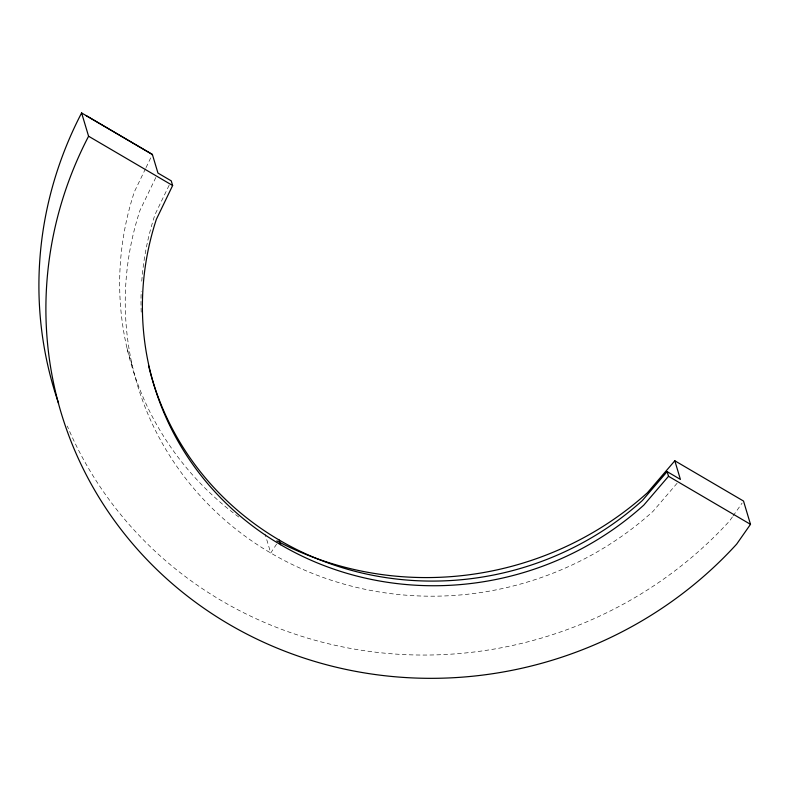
<?xml version="1.0" encoding="UTF-8"?>
<svg xmlns="http://www.w3.org/2000/svg" width="790" height="790" viewBox="0 0 790 790"><rect width="100%" height="100%" fill="white"/><g stroke="black" fill="none" stroke-linecap="round" stroke-linejoin="round"><path stroke-width="0.59" stroke-dasharray="3.95 2.96" d="M145.478 168.754L134.349 191.871A316.385 301.069 -16.7 0 0 239.37 517.45M146.012 167.648L152.371 154.445M155.837 177.474L139.939 210.495A316.385 301.069 -16.7 0 0 270.753 553.01A316.385 301.069 -16.7 0 0 653.024 511.347L677.277 483.055M169.139 185.216L154.958 214.663A300.565 286.01 -16.7 0 0 141.568 284.015M276.628 544.043L270.753 553.01L265.163 534.386M732.439 516.887L729.674 520.847A397.449 378.213 -16.7 0 1 67.298 426.047M733.13 515.9L742.126 503.042M127.042 348.36L132.631 366.985M141.203 312.168A300.565 286.01 -16.7 0 1 141.203 291.263"/><path stroke-width="1.19" d="M58.588 403.315A397.449 378.213 -16.7 0 1 81.607 112.95L152.371 154.445L157.961 173.069L171.242 180.861L172.635 185.512L156.361 219.324A300.565 286.01 -16.7 0 0 280.628 544.715A300.565 286.01 -16.7 0 0 643.791 505.126L668.528 476.281L667.125 471.62L642.398 500.475A300.565 286.01 -16.7 0 1 148.579 365.691M276.836 540.893A316.385 301.069 -16.7 0 0 647.445 492.723L674.818 460.777L743.518 501.058L750.5 524.343L736.655 544.122A397.449 378.213 -16.7 0 1 218.366 617.81A397.449 378.213 -16.7 0 1 88.589 136.236L81.607 112.95M667.125 471.62L680.407 479.412L674.818 460.777M88.589 136.236L172.635 185.512M668.528 476.281L750.5 524.343M85.972 115.508L152.49 154.564M279.235 540.054L280.628 544.715"/></g></svg>
